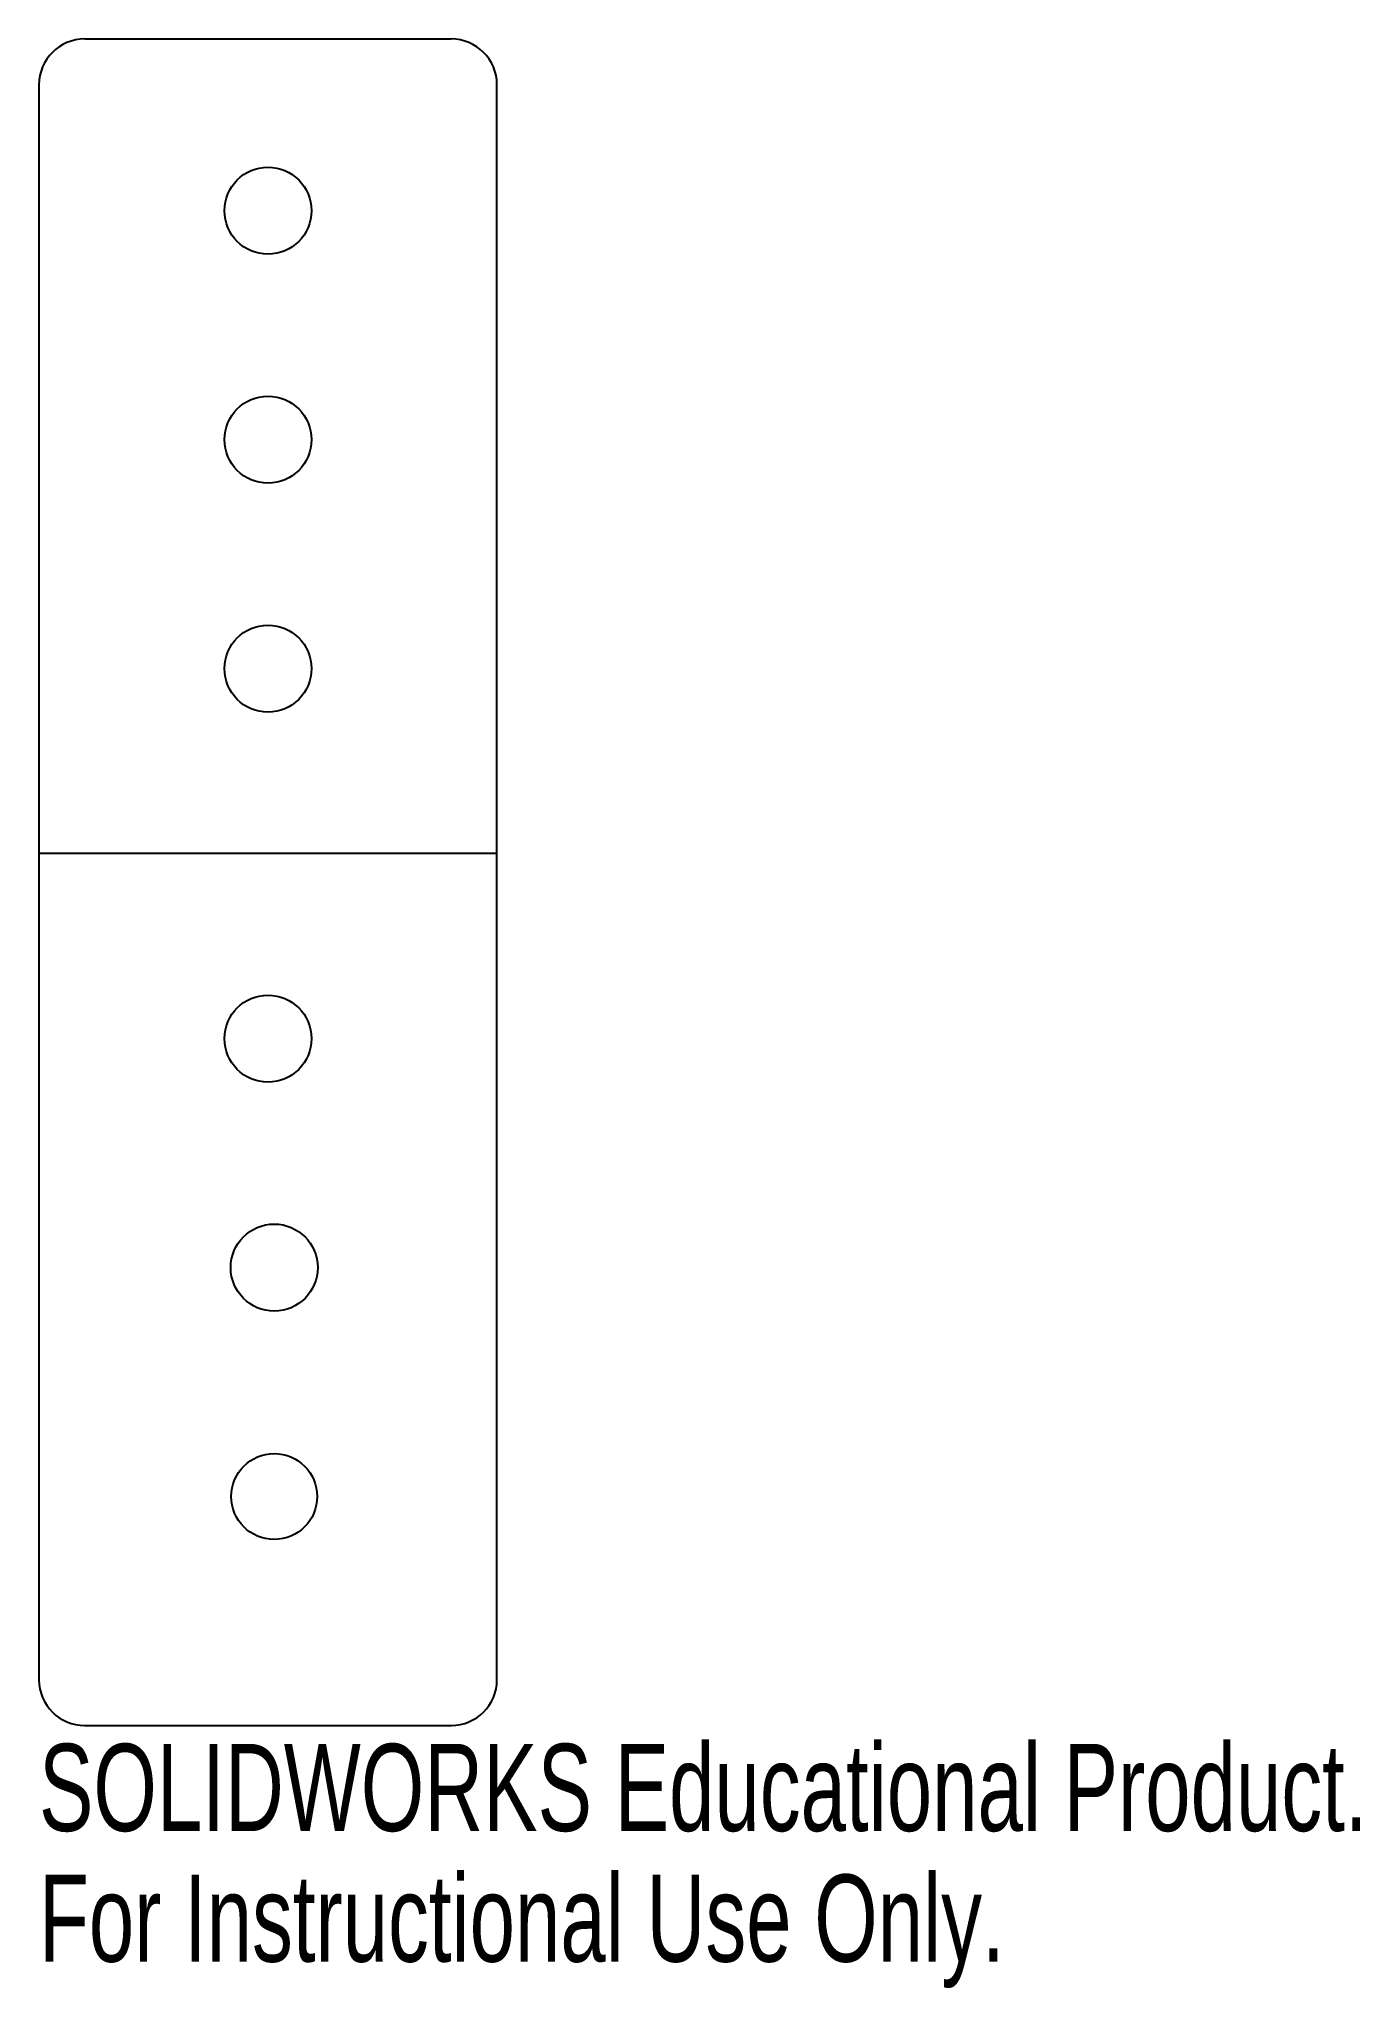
# Model space of a CAD drawing. Header units: inches. Extents: x -0.5 to 2.38, y -2.38 to 1.88.
import ezdxf

# ---------------------------------------------------------------- set-up
doc = ezdxf.new("R2010")
doc.units = ezdxf.units.IN
doc.header["$MEASUREMENT"] = 0
doc.styles.add('SLDTEXTSTYLE0', font='TXT', dxfattribs={"width": 0.7})

msp = doc.modelspace()

# ---------------------------------------------------------------- linework, layer by layer
at = {"color": 7, "linetype": 'Continuous', "lineweight": 25}
for p, q in [((-0.4, 1.875), (0.4, 1.875)), ((-0.5, 1.775), (-0.5, -1.708)), ((0.5, -1.708), (0.5, 1.775)), ((-0.4, -1.808), (0.4, -1.808))]:
    msp.add_line(p, q, dxfattribs=at)
at = {"color": 7, "linetype": 'Continuous'}
msp.add_line((0.5, 0.096), (-0.5, 0.096), dxfattribs=at)
at = {"color": 7, "linetype": 'Continuous', "lineweight": 25}
for centre, radius in [((0, 1.5), 0.095), ((0, 1), 0.095), ((0, 0.5), 0.095), ((0, -0.308), 0.095), ((0.0137, -0.808), 0.095), ((0.0137, -1.308), 0.0938)]:
    msp.add_circle(centre, radius, dxfattribs=at)
for centre, start, end in [((-0.4, 1.775), 90, 180), ((0.4, 1.775), 0, 90), ((-0.4, -1.708), 180, 270), ((0.4, -1.708), 270, 0)]:
    msp.add_arc(centre, 0.1, start, end, dxfattribs=at)

# ---------------------------------------------------------------- texts
at = {"color": 7, "linetype": 'Continuous', "char_height": 0.1903, "attachment_point": 1, "style": 'SLDTEXTSTYLE0'}
for s, insert in [('SOLIDWORKS Educational Product.', (-0.5, -1.8481)), ('For Instructional Use Only.', (-0.5, -2.1335))]:
    msp.add_mtext(s, dxfattribs=dict(at, insert=insert))

doc.saveas('drawing.dxf')
